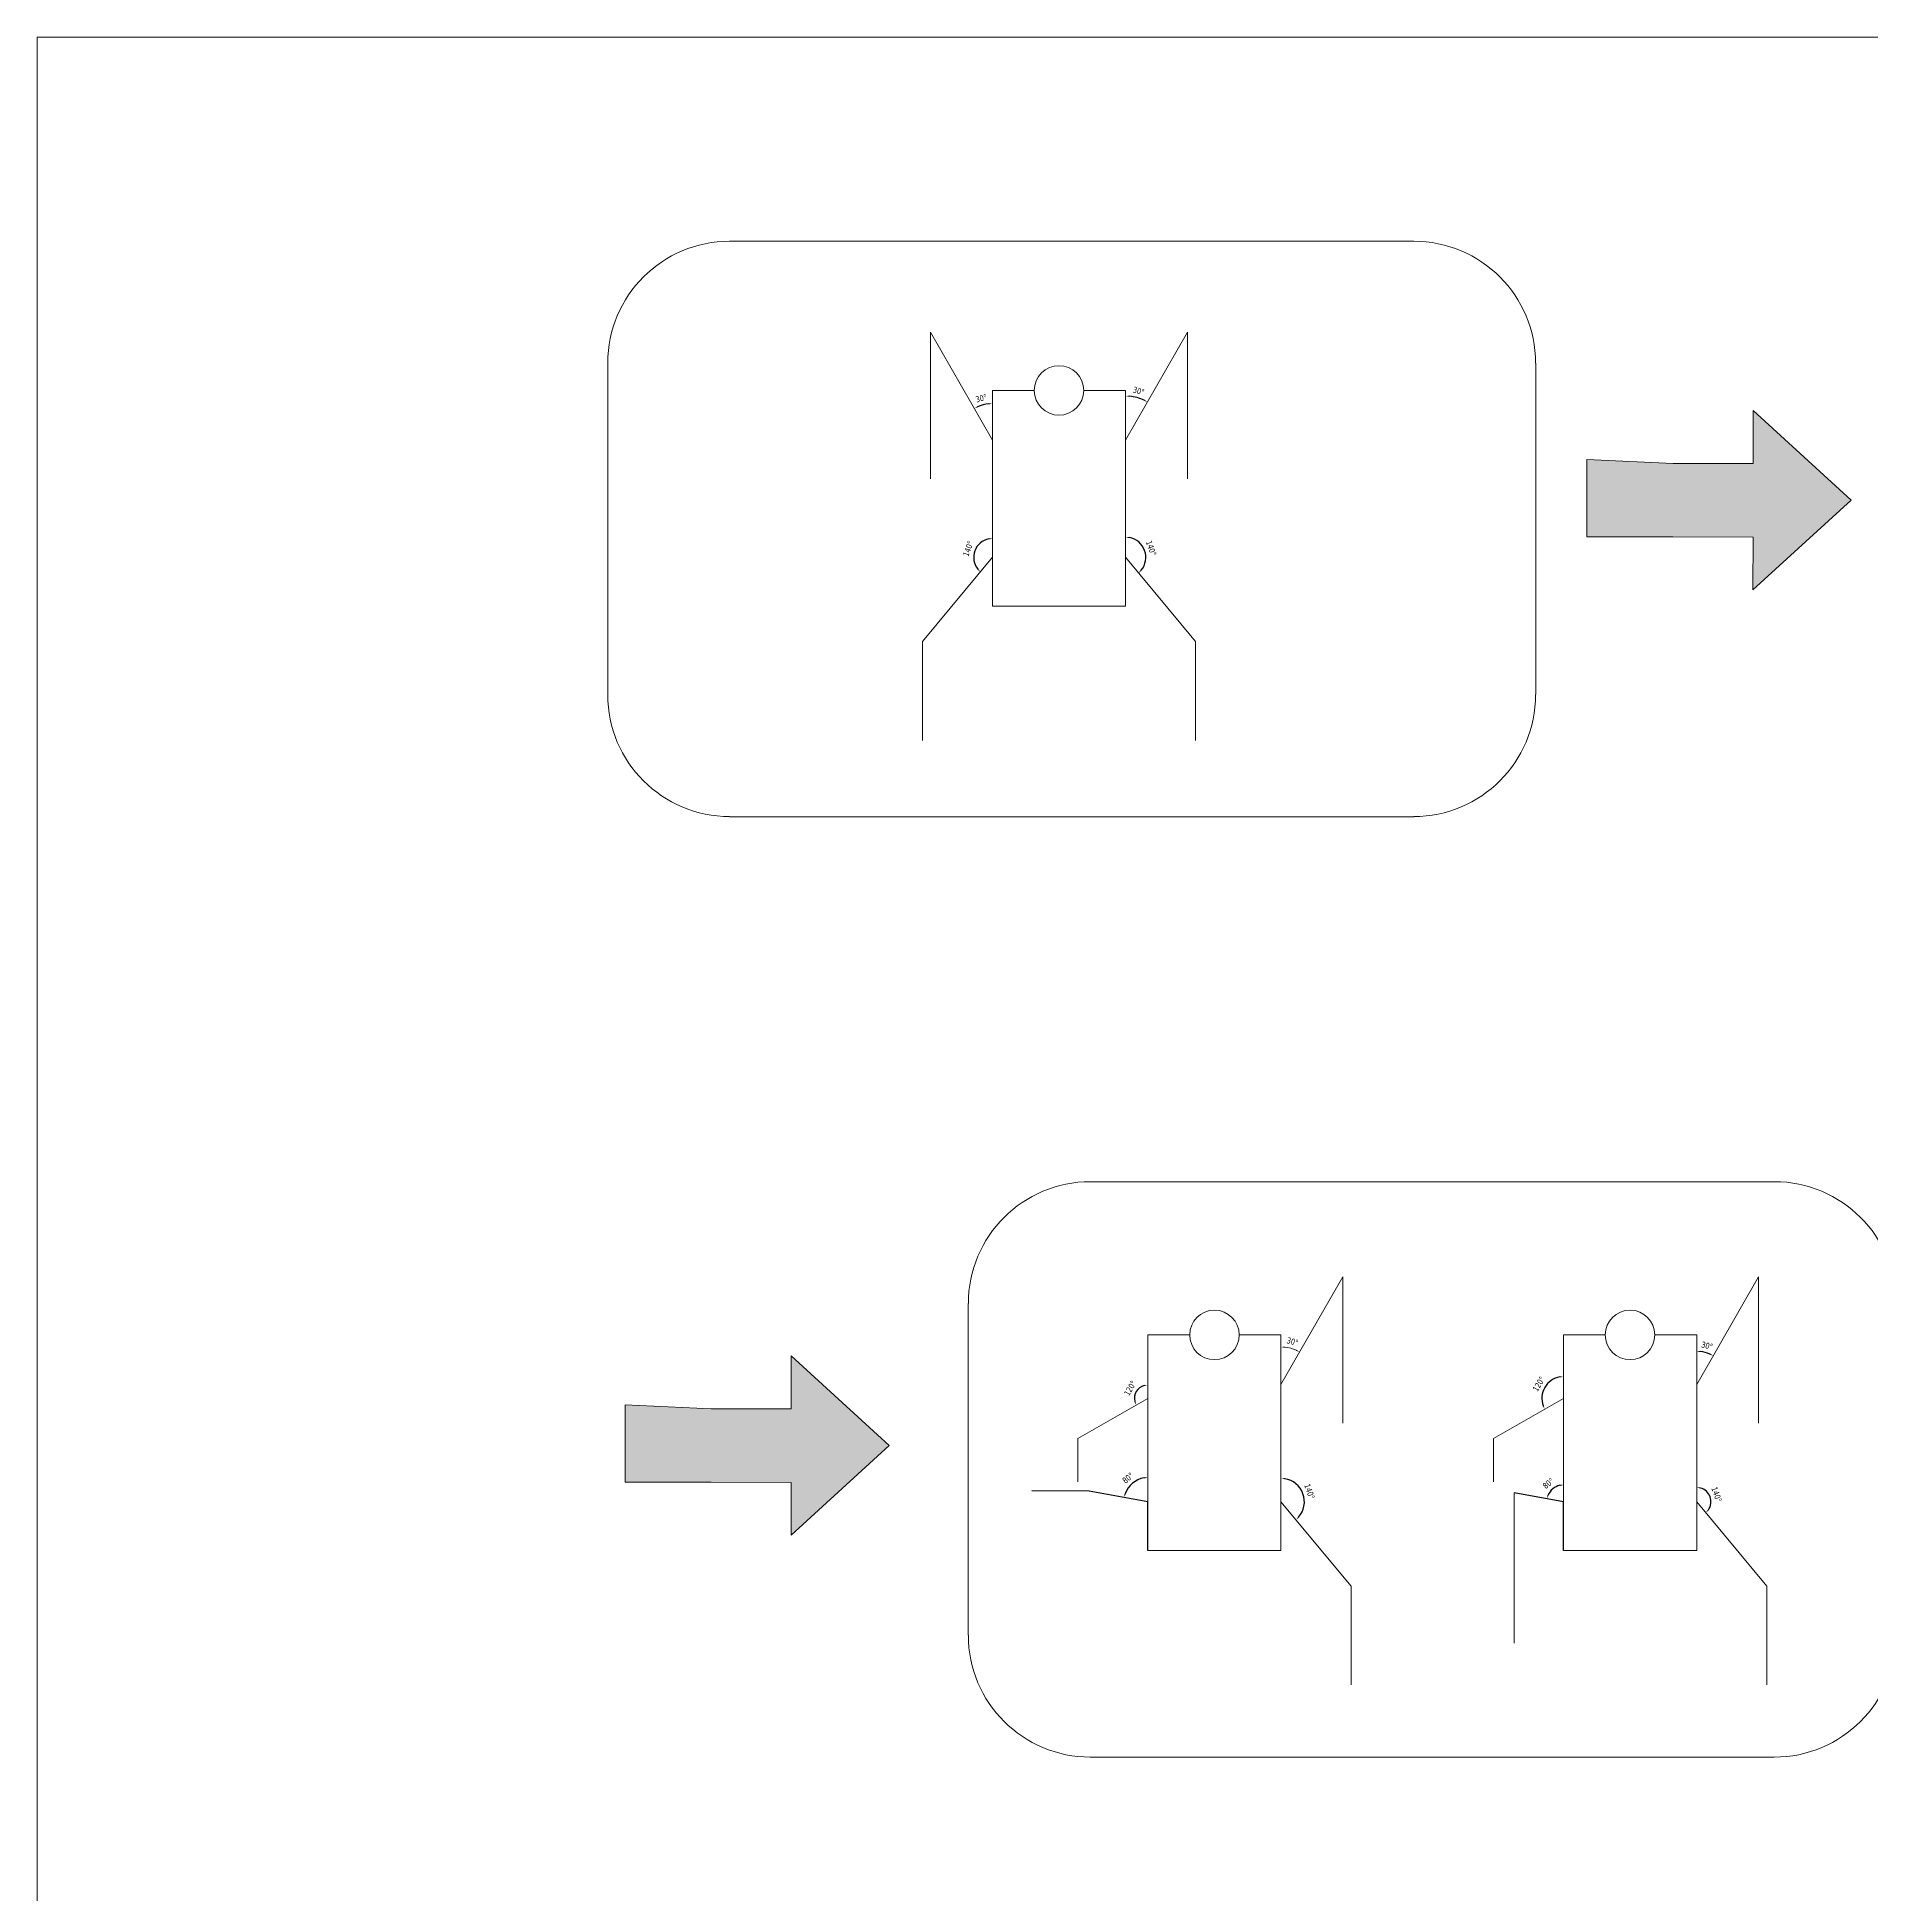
# Model space of a CAD drawing. Header units: millimetres. Extents: x 10966 to 11263, y 6995 to 7205.
# Drawn here: x 10965.8 to 11086.6, y 7082.2 to 7204.6 of the extents above; entities that cross this region are included whole.
import ezdxf

# ---------------------------------------------------------------- set-up
doc = ezdxf.new("R2010")
doc.units = ezdxf.units.MM
doc.header["$MEASUREMENT"] = 0
doc.layers.add('NET LIEN', color=255, linetype='Continuous', lineweight=18)
doc.layers.add('NetLien', color=7, linetype='Continuous', lineweight=30)
doc.styles.add('TEXT1', font='tahoma.ttf', dxfattribs={"width": 0.9})
doc.dimstyles.new('DIM1', dxfattribs={"dimtxt": 2, "dimasz": 1.25, "dimexe": 1.25, "dimexo": 1.25, "dimgap": 1.25, "dimtad": 1, "dimtoh": 1, "dimdec": 0, "dimzin": 0, "dimdsep": 46, "dimtxsty": 'TEXT1', "dimcen": 0.09, "dimclrd": 256, "dimclre": 256, "dimclrt": 256, "dimadec": 0, "dimazin": 0, "dimtfac": 1, "dimtdec": 0, "dimtix": 1, "dimtofl": 0, "dimtmove": 0, "dimatfit": 3, "dimfxl": 1, "dimtolj": 1, "dimtzin": 0, "dimlwd": -1, "dimlwe": -1, "dimarcsym": 0})

# ---------------------------------------------------------------- blocks, each defined once
blk = doc.blocks.new('*D77')
at = {"layer": 'Defpoints', "color": 0, "transparency": 16777216}
for p in [(11041.56, 7185.12), (11037.49, 7181.29), (11038.48, 7180.74), (11037.49, 7178.01), (11037.49, 7178.01)]:
    blk.add_point(p, dxfattribs=at)
at = {"layer": 'NetLien', "transparency": 16777216}
blk.add_arc((11037.49, 7178.01), 2.91, 65.0761, 85.0762, dxfattribs=at)
for points in [[(11037.73, 7180.87), (11037.74, 7180.95), (11037.49, 7180.92)], [(11038.73, 7180.68), (11038.69, 7180.61), (11038.93, 7180.53)]]:
    blk.add_solid(points, dxfattribs=at)
at = {"layer": 'NetLien', "transparency": 16777216, "insert": (11038.35, 7181.26), "char_height": 0.4, "attachment_point": 5, "rotation": 345.0762, "style": 'TEXT1'}
blk.add_mtext('\\A1;30°', dxfattribs=at)
blk = doc.blocks.new('*D78')
at = {"layer": 'Defpoints', "color": 0, "transparency": 16777216}
for p in [(11024.64, 7185.12), (11028.72, 7181.29), (11028.31, 7180.39), (11028.72, 7178.01), (11028.72, 7167.09)]:
    blk.add_point(p, dxfattribs=at)
at = {"layer": 'NetLien', "transparency": 16777216}
blk.add_arc((11028.72, 7178.01), 2.41, 95.9379, 113.9098, dxfattribs=at)
for points in [[(11027.76, 7180.18), (11027.73, 7180.25), (11027.52, 7180.1)], [(11028.47, 7180.45), (11028.47, 7180.37), (11028.72, 7180.42)]]:
    blk.add_solid(points, dxfattribs=at)
at = {"layer": 'NetLien', "transparency": 16777216, "insert": (11027.98, 7180.78), "char_height": 0.4, "attachment_point": 5, "rotation": 14.9238, "style": 'TEXT1'}
blk.add_mtext('\\A1;30°', dxfattribs=at)
blk = doc.blocks.new('*D79')
at = {"layer": 'Defpoints', "color": 0, "transparency": 16777216}
for p in [(11028.72, 7181.29), (11027.82, 7171.15), (11028.72, 7170.3), (11028.72, 7167.09), (11024.11, 7164.75)]:
    blk.add_point(p, dxfattribs=at)
at = {"layer": 'NetLien', "transparency": 16777216}
blk.add_arc((11028.72, 7170.3), 1.24, 101.5657, 218.6836, dxfattribs=at)
for points in [[(11028.47, 7171.55), (11028.48, 7171.47), (11028.72, 7171.54)], [(11027.78, 7169.55), (11027.72, 7169.49), (11027.93, 7169.34)]]:
    blk.add_solid(points, dxfattribs=at)
at = {"layer": 'NetLien', "transparency": 16777216, "insert": (11027.12, 7170.87), "char_height": 0.4, "attachment_point": 5, "rotation": 70.1246, "style": 'TEXT1'}
blk.add_mtext('\\A1;140°', dxfattribs=at)
blk = doc.blocks.new('*D80')
at = {"layer": 'Defpoints', "color": 0, "transparency": 16777216}
for p in [(11037.49, 7181.29), (11037.49, 7170.3), (11038.82, 7170.21), (11037.49, 7167.09), (11042.1, 7164.75)]:
    blk.add_point(p, dxfattribs=at)
at = {"layer": 'NetLien', "transparency": 16777216}
blk.add_arc((11037.49, 7170.3), 1.33, 320.5177, 79.2331, dxfattribs=at)
for points in [[(11037.73, 7171.56), (11037.74, 7171.65), (11037.49, 7171.63)], [(11038.54, 7169.42), (11038.48, 7169.48), (11038.34, 7169.27)]]:
    blk.add_solid(points, dxfattribs=at)
at = {"layer": 'NetLien', "transparency": 16777216, "insert": (11039.17, 7170.9), "char_height": 0.4, "attachment_point": 5, "rotation": 289.8754, "style": 'TEXT1'}
blk.add_mtext('\\A1;140°', dxfattribs=at)
blk = doc.blocks.new('*D96')
at = {"layer": 'Defpoints', "color": 0, "transparency": 16777216}
for p in [(11038.96, 7119.09), (11038.39, 7115.59), (11038.96, 7114.91), (11038.96, 7114.91), (11034.35, 7112.27)]:
    blk.add_point(p, dxfattribs=at)
at = {"layer": 'NetLien', "transparency": 16777216}
blk.add_arc((11038.96, 7114.91), 0.888, 106.1903, 193.5474, dxfattribs=at)
for points in [[(11038.7, 7115.8), (11038.72, 7115.72), (11038.96, 7115.8)], [(11038.13, 7114.72), (11038.06, 7114.68), (11038.19, 7114.47)]]:
    blk.add_solid(points, dxfattribs=at)
at = {"layer": 'NetLien', "transparency": 16777216, "insert": (11037.79, 7115.58), "char_height": 0.4, "attachment_point": 5, "rotation": 59.8688, "style": 'TEXT1'}
blk.add_mtext('\\A1;120°', dxfattribs=at)
blk = doc.blocks.new('*D98')
at = {"layer": 'Defpoints', "color": 0, "transparency": 16777216}
for p in [(11066.33, 7119.09), (11065.41, 7116.01), (11066.33, 7114.91), (11066.33, 7114.91), (11061.72, 7112.27)]:
    blk.add_point(p, dxfattribs=at)
at = {"layer": 'NetLien', "transparency": 16777216}
blk.add_arc((11066.33, 7114.91), 1.43, 100.0265, 199.7111, dxfattribs=at)
for points in [[(11066.08, 7116.36), (11066.09, 7116.28), (11066.33, 7116.34)], [(11065.02, 7114.44), (11064.95, 7114.41), (11065.09, 7114.2)]]:
    blk.add_solid(points, dxfattribs=at)
at = {"layer": 'NetLien', "transparency": 16777216, "insert": (11064.7, 7115.86), "char_height": 0.4, "attachment_point": 5, "rotation": 59.8688, "style": 'TEXT1'}
blk.add_mtext('\\A1;120°', dxfattribs=at)
blk = doc.blocks.new('*D99')
at = {"layer": 'Defpoints', "color": 0, "transparency": 16777216}
for p in [(11079.17, 7122.92), (11075.1, 7119.09), (11075.84, 7117.88), (11075.1, 7115.82), (11075.1, 7115.82)]:
    blk.add_point(p, dxfattribs=at)
at = {"layer": 'NetLien', "transparency": 16777216}
blk.add_arc((11075.1, 7115.82), 2.19, 66.6818, 83.4705, dxfattribs=at)
for points in [[(11075.34, 7117.95), (11075.35, 7118.04), (11075.1, 7118.01)], [(11075.98, 7117.87), (11075.95, 7117.79), (11076.19, 7117.72)]]:
    blk.add_solid(points, dxfattribs=at)
at = {"layer": 'NetLien', "transparency": 16777216, "insert": (11075.78, 7118.38), "char_height": 0.4, "attachment_point": 5, "rotation": 345.0762, "style": 'TEXT1'}
blk.add_mtext('\\A1;30°', dxfattribs=at)
blk = doc.blocks.new('*D100')
at = {"layer": 'Defpoints', "color": 0, "transparency": 16777216}
for p in [(11038.96, 7119.09), (11035.08, 7108.8), (11038.25, 7109.52), (11038.96, 7108.1), (11038.96, 7104.9)]:
    blk.add_point(p, dxfattribs=at)
at = {"layer": 'NetLien', "transparency": 16777216}
blk.add_arc((11038.96, 7108.1), 1.59, 99.0234, 160.7436, dxfattribs=at)
for points in [[(11038.71, 7109.71), (11038.71, 7109.63), (11038.96, 7109.69)], [(11037.5, 7108.62), (11037.42, 7108.64), (11037.39, 7108.38)]]:
    blk.add_solid(points, dxfattribs=at)
at = {"layer": 'NetLien', "transparency": 16777216, "insert": (11037.64, 7109.67), "char_height": 0.4, "attachment_point": 5, "rotation": 39.8835, "style": 'TEXT1'}
blk.add_mtext('\\A1;80°', dxfattribs=at)
blk = doc.blocks.new('*D101')
at = {"layer": 'Defpoints', "color": 0, "transparency": 16777216}
for p in [(11047.72, 7119.09), (11047.72, 7108.1), (11049.26, 7108.01), (11047.72, 7104.9), (11052.34, 7102.55)]:
    blk.add_point(p, dxfattribs=at)
at = {"layer": 'NetLien', "transparency": 16777216}
blk.add_arc((11047.72, 7108.1), 1.54, 319.0566, 80.6942, dxfattribs=at)
for points in [[(11047.97, 7109.58), (11047.97, 7109.66), (11047.72, 7109.64)], [(11048.91, 7107.06), (11048.86, 7107.12), (11048.71, 7106.92)]]:
    blk.add_solid(points, dxfattribs=at)
at = {"layer": 'NetLien', "transparency": 16777216, "insert": (11049.6, 7108.78), "char_height": 0.4, "attachment_point": 5, "rotation": 289.8754, "style": 'TEXT1'}
blk.add_mtext('\\A1;140°', dxfattribs=at)
blk = doc.blocks.new('*D102')
at = {"layer": 'Defpoints', "color": 0, "transparency": 16777216}
for p in [(11066.33, 7119.09), (11063.07, 7108.69), (11065.83, 7109.09), (11066.33, 7108.1), (11066.33, 7104.9)]:
    blk.add_point(p, dxfattribs=at)
at = {"layer": 'NetLien', "transparency": 16777216}
blk.add_arc((11066.33, 7108.1), 1.11, 102.9327, 156.8344, dxfattribs=at)
for points in [[(11065.35, 7108.53), (11065.27, 7108.55), (11065.24, 7108.3)], [(11066.08, 7109.23), (11066.09, 7109.14), (11066.33, 7109.21)]]:
    blk.add_solid(points, dxfattribs=at)
at = {"layer": 'NetLien', "transparency": 16777216, "insert": (11065.33, 7109.31), "char_height": 0.4, "attachment_point": 5, "rotation": 39.8835, "style": 'TEXT1'}
blk.add_mtext('\\A1;80°', dxfattribs=at)
blk = doc.blocks.new('*D103')
at = {"layer": 'Defpoints', "color": 0, "transparency": 16777216}
for p in [(11075.1, 7119.09), (11075.1, 7108.1), (11076.03, 7108.04), (11075.1, 7104.9), (11079.71, 7102.55)]:
    blk.add_point(p, dxfattribs=at)
at = {"layer": 'NetLien', "transparency": 16777216}
blk.add_arc((11075.1, 7108.1), 0.939, 325.0447, 74.7061, dxfattribs=at)
for points in [[(11075.34, 7108.97), (11075.35, 7109.05), (11075.1, 7109.04)], [(11075.9, 7107.54), (11075.83, 7107.59), (11075.7, 7107.38)]]:
    blk.add_solid(points, dxfattribs=at)
at = {"layer": 'NetLien', "transparency": 16777216, "insert": (11076.41, 7108.58), "char_height": 0.4, "attachment_point": 5, "rotation": 289.8754, "style": 'TEXT1'}
blk.add_mtext('\\A1;140°', dxfattribs=at)
blk = doc.blocks.new('*D140')
at = {"layer": 'Defpoints', "color": 0, "transparency": 16777216}
for p in [(11051.8, 7122.92), (11047.72, 7119.09), (11048.56, 7118.14), (11047.72, 7115.82), (11047.72, 7115.82)]:
    blk.add_point(p, dxfattribs=at)
at = {"layer": 'NET LIEN', "transparency": 16777216}
blk.add_arc((11047.72, 7115.82), 2.48, 65.9407, 84.2116, dxfattribs=at)
for points in [[(11047.97, 7118.24), (11047.97, 7118.32), (11047.72, 7118.29)], [(11048.75, 7118.11), (11048.71, 7118.04), (11048.95, 7117.96)]]:
    blk.add_solid(points, dxfattribs=at)
at = {"layer": 'NET LIEN', "transparency": 16777216, "insert": (11048.48, 7118.65), "char_height": 0.4, "attachment_point": 5, "rotation": 345.0762, "style": 'TEXT1'}
blk.add_mtext('\\A1;30°', dxfattribs=at)

msp = doc.modelspace()

# ---------------------------------------------------------------- hatches: boundary and pattern name
at = {"layer": 'NET LIEN'}
h = msp.add_hatch(color=256, dxfattribs=at)
h.dxf.hatch_style = 1
h.paths.add_polyline_path([(11015.47, 7117.7), (11015.47, 7114.23), (11010.2, 7114.23), (11004.53, 7114.49), (11004.53, 7109.39), (11010.19, 7109.38), (11015.46, 7109.37), (11015.46, 7105.91), (11021.91, 7111.8)])
h.paths.add_polyline_path([(11163.21, 7179.96), (11163.21, 7176.49), (11157.93, 7176.49), (11152.26, 7176.75), (11152.26, 7171.65), (11157.93, 7171.64), (11163.2, 7171.63), (11163.19, 7168.17), (11169.65, 7174.06)])
h.paths.add_polyline_path([(11108.56, 7117.7), (11108.56, 7114.23), (11103.29, 7114.23), (11097.62, 7114.49), (11097.62, 7109.39), (11103.29, 7109.38), (11108.56, 7109.37), (11108.55, 7105.91), (11115.01, 7111.8)])
h.paths.add_polyline_path([(11154.05, 7043.06), (11154.05, 7039.59), (11148.78, 7039.59), (11143.1, 7039.85), (11143.1, 7034.75), (11148.77, 7034.74), (11154.04, 7034.73), (11154.04, 7031.26), (11160.49, 7037.15)])
h.paths.add_polyline_path([(11015.47, 7043.06), (11015.47, 7039.59), (11010.2, 7039.59), (11004.53, 7039.85), (11004.53, 7034.75), (11010.19, 7034.74), (11015.46, 7034.73), (11015.46, 7031.26), (11021.91, 7037.15)])
h = msp.add_hatch(color=256, dxfattribs=at)
h.dxf.hatch_style = 1
h.paths.add_polyline_path([(11078.81, 7176.49), (11073.54, 7176.49), (11067.87, 7176.75), (11067.87, 7171.65), (11073.53, 7171.64), (11078.81, 7171.63), (11078.8, 7168.17), (11085.26, 7174.06), (11078.81, 7179.96)])

# ---------------------------------------------------------------- linework, layer by layer
for p, q in [((11011.41, 7191.13), (11056.46, 7191.13)), ((11028.72, 7178.01), (11024.64, 7185.12)), ((11024.64, 7185.12), (11024.64, 7175.47)), ((11037.49, 7178.01), (11041.56, 7185.12)), ((11041.56, 7185.12), (11041.56, 7175.47)), ((11003.38, 7161.26), (11003.38, 7183.09)), ((11064.5, 7183.09), (11064.5, 7161.26)), ((11037.49, 7181.29), (11034.73, 7181.29)), ((11037.49, 7181.29), (11037.49, 7178.01)), ((11085.26, 7174.06), (11078.81, 7179.96)), ((11078.81, 7179.96), (11078.81, 7176.49)), ((11067.87, 7171.65), (11067.87, 7176.75)), ((11067.87, 7176.75), (11073.54, 7176.49)), ((11078.81, 7176.49), (11073.54, 7176.49)), ((11085.26, 7174.06), (11078.8, 7168.17)), ((11073.53, 7171.64), (11067.87, 7171.65)), ((11078.81, 7171.63), (11073.53, 7171.64)), ((11078.8, 7168.17), (11078.81, 7171.63)), ((11028.72, 7170.3), (11024.11, 7164.75)), ((11037.49, 7167.09), (11037.49, 7170.3)), ((11037.49, 7170.3), (11042.1, 7164.75)), ((11037.49, 7167.09), (11033.1, 7167.09)), ((11037.49, 7167.09), (11037.49, 7167.09)), ((11037.49, 7167.09), (11037.49, 7167.09)), ((11037.49, 7167.09), (11037.49, 7167.09)), ((11024.11, 7164.75), (11024.1, 7158.23)), ((11042.1, 7164.75), (11042.1, 7158.23)), ((11056.46, 7153.22), (11011.41, 7153.22)), ((11035.16, 7129.18), (11080.21, 7129.18)), ((11047.72, 7115.82), (11051.8, 7122.92)), ((11051.8, 7122.92), (11051.8, 7113.28)), ((11075.1, 7115.82), (11079.17, 7122.92)), ((11079.17, 7122.92), (11079.17, 7113.28)), ((11027.12, 7099.31), (11027.12, 7121.15)), ((11038.96, 7119.09), (11038.96, 7114.91)), ((11038.96, 7119.09), (11038.96, 7114.91)), ((11047.72, 7119.09), (11044.97, 7119.09)), ((11047.72, 7119.09), (11047.72, 7115.82)), ((11047.72, 7119.09), (11047.72, 7115.82)), ((11066.33, 7119.09), (11066.33, 7114.91)), ((11075.1, 7119.09), (11072.34, 7119.09)), ((11075.1, 7119.09), (11075.1, 7115.82)), ((11075.1, 7119.09), (11075.1, 7115.82)), ((11021.91, 7111.8), (11015.47, 7117.7)), ((11015.47, 7117.7), (11015.47, 7114.23)), ((11038.96, 7114.91), (11034.35, 7112.27)), ((11066.33, 7114.91), (11061.72, 7112.27)), ((11004.53, 7109.39), (11004.53, 7114.49)), ((11004.53, 7114.49), (11010.2, 7114.23)), ((11015.47, 7114.23), (11010.2, 7114.23)), ((11034.35, 7112.27), (11034.35, 7109.41)), ((11061.72, 7112.27), (11061.72, 7109.41)), ((11021.91, 7111.8), (11015.46, 7105.91)), ((11010.19, 7109.38), (11004.53, 7109.39)), ((11015.46, 7109.37), (11010.19, 7109.38)), ((11015.46, 7105.91), (11015.46, 7109.37)), ((11063.07, 7108.69), (11063.07, 7098.78)), ((11047.72, 7104.9), (11047.72, 7108.1)), ((11047.72, 7108.1), (11052.34, 7102.55)), ((11075.1, 7104.9), (11075.1, 7108.1)), ((11075.1, 7108.1), (11079.71, 7102.55)), ((11047.72, 7104.9), (11043.34, 7104.9)), ((11047.72, 7104.9), (11047.72, 7104.9)), ((11047.72, 7104.9), (11047.72, 7104.9)), ((11047.72, 7104.9), (11047.72, 7104.9)), ((11075.1, 7104.9), (11070.71, 7104.9)), ((11075.1, 7104.9), (11075.1, 7104.9)), ((11075.1, 7104.9), (11075.1, 7104.9)), ((11075.1, 7104.9), (11075.1, 7104.9)), ((11052.34, 7102.55), (11052.34, 7096.04)), ((11079.71, 7102.55), (11079.71, 7096.04)), ((11080.21, 7091.28), (11035.16, 7091.28))]:
    msp.add_line(p, q, dxfattribs=at)
msp.add_lwpolyline([(10965.8, 6994.56), (11262.8, 6994.56), (11262.8, 7204.56), (10965.8, 7204.56)], close=True, dxfattribs=at)
for points in [[(11034.73, 7181.29), (11037.49, 7181.29), (11037.49, 7167.09), (11028.72, 7167.09), (11028.72, 7181.29), (11031.48, 7181.29)], [(11044.97, 7119.09), (11047.72, 7119.09), (11047.72, 7104.9), (11038.96, 7104.9), (11038.96, 7119.09), (11041.71, 7119.09)], [(11072.34, 7119.09), (11075.1, 7119.09), (11075.1, 7104.9), (11066.33, 7104.9), (11066.33, 7119.09), (11069.09, 7119.09)]]:
    msp.add_lwpolyline(points, dxfattribs=at)
for centre in [(11033.1, 7181.29), (11043.34, 7119.09), (11070.71, 7119.09)]:
    msp.add_circle(centre, 1.63, dxfattribs=at)
for centre, start, end in [((11011.41, 7183.09), 90, 180), ((11056.46, 7183.09), 0, 90), ((11011.41, 7161.26), 180, 270), ((11056.46, 7161.26), 270, 0), ((11035.16, 7121.15), 90, 180), ((11080.21, 7121.15), 0, 90), ((11035.16, 7099.31), 180, 270), ((11080.21, 7099.31), 270, 0)]:
    msp.add_arc(centre, 8.03, start, end, dxfattribs=at)
at = {"layer": 'NetLien'}
for p, q in [((11035.08, 7108.8), (11031.31, 7108.82)), ((11038.96, 7108.1), (11035.08, 7108.8)), ((11066.33, 7108.1), (11063.07, 7108.69)), ((11038.96, 7104.9), (11038.96, 7108.1)), ((11066.33, 7104.9), (11066.33, 7108.1))]:
    msp.add_line(p, q, dxfattribs=at)

# ---------------------------------------------------------------- dimensions: what is measured, and where the dimension line sits
at = {"layer": 'NET LIEN'}
dim = msp.add_angular_dim_2l(base=(11048.56, 7118.14), line1=((11047.72, 7115.82), (11051.8, 7122.92)), line2=((11047.72, 7119.09), (11047.72, 7115.82)), dimstyle='DIM1', override={"dimscale": 0.2}, dxfattribs=at)
dim.commit()
dim.dimension.update_dxf_attribs({"geometry": '*D140', "text_midpoint": (11048.48, 7118.65)})
at = {"layer": 'NetLien'}
for base, line1, line2, picture, middle in [((11028.31, 7180.39), ((11028.72, 7167.09), (11028.72, 7181.29)), ((11028.72, 7178.01), (11024.64, 7185.12)), '*D78', (11027.98, 7180.78)), ((11038.48, 7180.74), ((11037.49, 7178.01), (11041.56, 7185.12)), ((11037.49, 7181.29), (11037.49, 7178.01)), '*D77', (11038.35, 7181.26)), ((11027.82, 7171.15), ((11028.72, 7167.09), (11028.72, 7181.29)), ((11028.72, 7170.3), (11024.11, 7164.75)), '*D79', (11027.12, 7170.87)), ((11038.82, 7170.21), ((11037.49, 7170.3), (11042.1, 7164.75)), ((11037.49, 7181.29), (11037.49, 7167.09)), '*D80', (11039.17, 7170.9)), ((11075.84, 7117.88), ((11075.1, 7115.82), (11079.17, 7122.92)), ((11075.1, 7119.09), (11075.1, 7115.82)), '*D99', (11075.78, 7118.38)), ((11038.39, 7115.59), ((11038.96, 7114.91), (11034.35, 7112.27)), ((11038.96, 7119.09), (11038.96, 7114.91)), '*D96', (11037.79, 7115.58)), ((11038.25, 7109.52), ((11038.96, 7104.9), (11038.96, 7119.09)), ((11038.96, 7108.1), (11035.08, 7108.8)), '*D100', (11037.64, 7109.67)), ((11049.26, 7108.01), ((11047.72, 7108.1), (11052.34, 7102.55)), ((11047.72, 7119.09), (11047.72, 7104.9)), '*D101', (11049.6, 7108.78)), ((11065.41, 7116.01), ((11066.33, 7114.91), (11061.72, 7112.27)), ((11066.33, 7119.09), (11066.33, 7114.91)), '*D98', (11064.7, 7115.86)), ((11065.83, 7109.09), ((11066.33, 7108.1), (11063.07, 7108.69)), ((11066.33, 7104.9), (11066.33, 7119.09)), '*D102', (11065.33, 7109.31)), ((11076.03, 7108.04), ((11075.1, 7108.1), (11079.71, 7102.55)), ((11075.1, 7119.09), (11075.1, 7104.9)), '*D103', (11076.41, 7108.58))]:
    dim = msp.add_angular_dim_2l(base=base, line1=line1, line2=line2, dimstyle='DIM1', override={"dimscale": 0.2}, dxfattribs=at)
    dim.commit()
    dim.dimension.update_dxf_attribs({"geometry": picture, "text_midpoint": middle})

doc.saveas('drawing.dxf')
